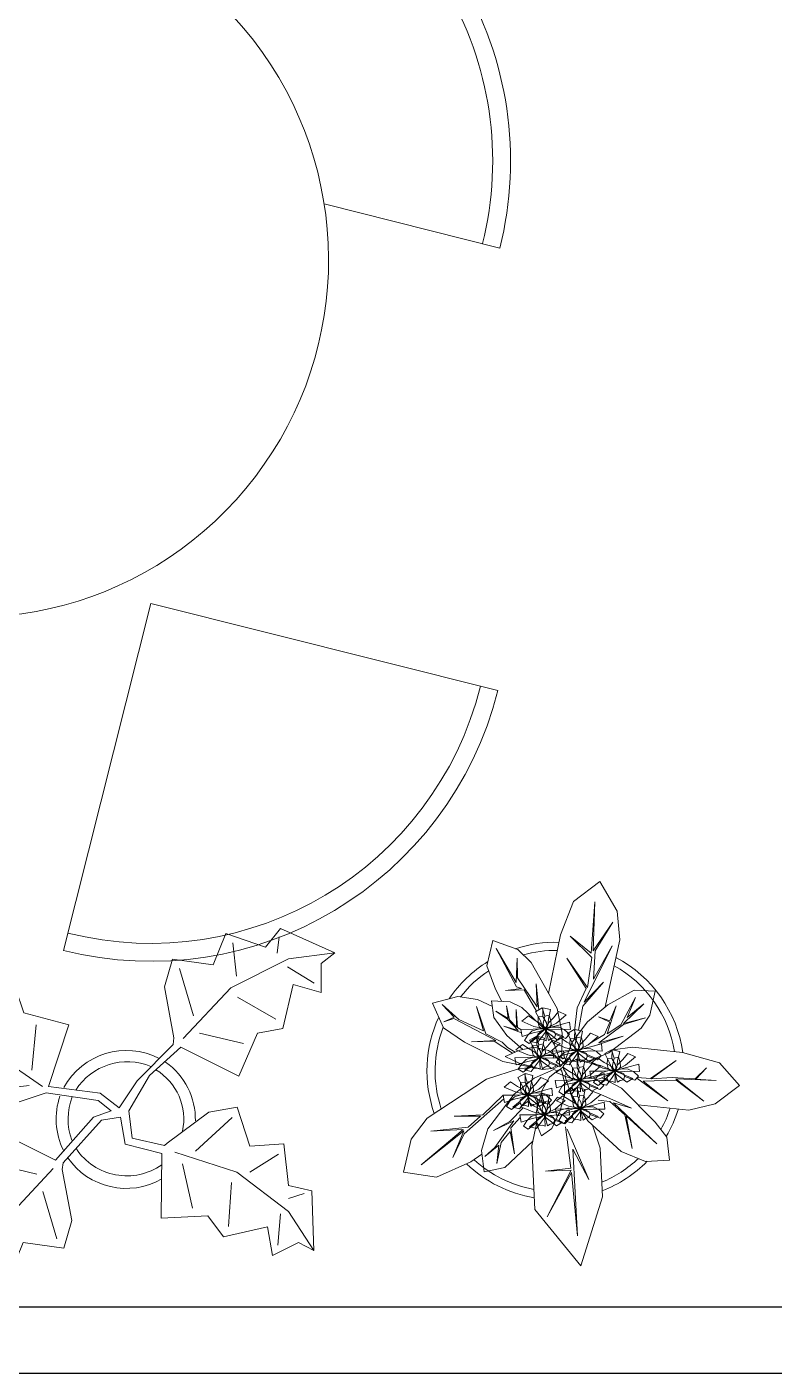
# Model space of a CAD drawing. Header units: millimetres. Extents: x -1911 to 4021, y -174 to 2851.
# Drawn here: x 2439.3 to 2552, y 182.8 to 385.9 of the extents above; entities that cross this region are included whole.
import ezdxf

# ---------------------------------------------------------------- set-up
doc = ezdxf.new("R2010")
doc.units = ezdxf.units.MM
doc.layers.add('ARREDI attrezzature - furniture', color=175, linetype='Continuous', lineweight=9)
doc.layers.add('PIANTA - plant', color=94, linetype='Continuous', lineweight=13)
doc.layers.add('FIORITURA - flower', color=7, linetype='Continuous', lineweight=0, true_color=0xeb00eb)

# ---------------------------------------------------------------- blocks, each defined once
blk = doc.blocks.new('pianta1')
at = {"layer": 'ARREDI attrezzature - furniture'}
for centre, radius, start, end in [((6015.66, 1844.21), 10.76, 62.5812, 151.2714), ((6015.81, 1844.02), 9.25, 67.3711, 147.472), ((6015.57, 1844.59), 10.5, 358.6147, 55.1169), ((6015.57, 1844.59), 8.75, 348.1647, 58.6725), ((6015.79, 1844.64), 10.73, 161.2017, 206.0918), ((6016.09, 1844.58), 9.24, 158.4094, 200.0301), ((6015.73, 1845.24), 9.18, 213.8219, 304.9414), ((6015.62, 1844.88), 10.72, 214.3757, 300.1028)]:
    blk.add_arc(centre, radius, start, end, dxfattribs=at)
at = {"layer": 'PIANTA - plant'}
for p, q in [((6028.77, 1867.9), (6030.68, 1872.63)), ((6030.68, 1872.63), (6036.63, 1870.54)), ((6036.63, 1870.54), (6038.9, 1873.35)), ((6038.9, 1873.35), (6047.14, 1869.69)), ((5984.08, 1861.91), (5986.55, 1870.57)), ((5986.55, 1870.57), (5988.41, 1868.72)), ((5986.55, 1870.57), (5988.41, 1863.77)), ((6031.73, 1871.23), (6032.27, 1866.16)), ((6038.73, 1872.12), (6038.39, 1869.67)), ((5988.41, 1868.72), (5992.74, 1869.34)), ((5992.74, 1869.34), (5992.12, 1865)), ((6021.42, 1864.56), (6022.64, 1868.76)), ((6022.64, 1868.76), (6028.77, 1867.9)), ((6040.14, 1868.8), (6031.4, 1864.4)), ((6047.14, 1869.69), (6040.14, 1868.8)), ((6047.14, 1869.69), (6045.04, 1868.11)), ((5989.65, 1863.77), (5991.5, 1868.1)), ((6023.69, 1867.36), (6025.81, 1860.19)), ((6039.97, 1867.57), (6044, 1865.13)), ((6045.04, 1868.11), (6045.05, 1863.73)), ((5992.12, 1865), (5998.93, 1864.39)), ((6021.42, 1864.56), (6022.84, 1856.86)), ((6040.85, 1864.95), (6039.29, 1858.3)), ((6045.05, 1863.73), (6040.85, 1864.95)), ((5988.41, 1863.77), (5993.98, 1855.72)), ((5997.69, 1863.15), (5995.22, 1856.96)), ((5998.93, 1864.39), (6000.17, 1860.67)), ((6031.4, 1864.4), (6024.21, 1856.8)), ((6038.23, 1859.69), (6032.45, 1863.01)), ((5987.17, 1860.05), (5984.08, 1861.91)), ((5985.32, 1861.91), (5987.79, 1861.91)), ((6000.17, 1860.67), (6006.97, 1858.82)), ((5985.93, 1853.87), (5987.17, 1860.05)), ((6001.4, 1852.01), (6002.02, 1858.82)), ((6006.97, 1858.82), (6003.88, 1849.54)), ((5987.17, 1855.1), (5992.12, 1856.34)), ((6022.84, 1856.86), (6022.72, 1855.86)), ((6026.69, 1857.57), (6033.34, 1856.01)), ((6035.44, 1857.59), (6032.65, 1851.11)), ((6039.29, 1858.3), (6035.44, 1857.59)), ((5993.98, 1855.72), (6002.99, 1849.56)), ((6022.72, 1855.86), (6017.26, 1850.41)), ((6019.16, 1851.2), (6023.89, 1855.46)), ((6032.65, 1851.11), (6023.89, 1855.46)), ((5990.88, 1852.63), (5985.93, 1853.87)), ((5990.88, 1846.44), (5990.88, 1852.63)), ((6017.26, 1850.41), (6014.59, 1846.3)), ((6019.16, 1851.2), (6016.02, 1845.84)), ((6001, 1849.68), (5992.53, 1848.67)), ((5995.22, 1845.82), (6003.56, 1848.58)), ((6011.39, 1847.44), (6003.56, 1848.58)), ((6011.69, 1848.54), (6003.88, 1849.54)), ((6014.59, 1846.3), (6011.69, 1848.54)), ((5995.22, 1845.82), (5990.88, 1846.44)), ((6013.35, 1845.84), (6011.39, 1847.44)), ((6028.09, 1845.65), (6032.4, 1846.4)), ((6032.4, 1846.4), (6034.31, 1840.52)), ((6004.94, 1838.43), (6010.68, 1844.93)), ((6011.92, 1844.47), (6006.11, 1838.03)), ((6010.68, 1844.93), (6013.35, 1845.84)), ((6014.77, 1844.93), (6011.92, 1844.47)), ((6015.48, 1840.82), (6014.77, 1844.93)), ((6016.55, 1841.74), (6016.02, 1845.84)), ((6028.09, 1845.65), (6021.79, 1841)), ((6031.6, 1844.84), (6026.09, 1839.8)), ((5993.4, 1836.3), (5996.18, 1842.78)), ((5996.18, 1842.78), (6004.94, 1838.43)), ((6021, 1839.44), (6015.48, 1840.82)), ((6021.4, 1840.61), (6016.55, 1841.74)), ((6016.55, 1841.74), (6016.55, 1841.74)), ((6021.79, 1841), (6021.4, 1840.61)), ((6034.31, 1840.52), (6039.4, 1840.87)), ((6039.4, 1840.87), (6040.13, 1834.6)), ((6020.92, 1829.66), (6021, 1839.44)), ((6032.32, 1836.62), (6022.96, 1839.65)), ((6038.61, 1839.31), (6034.28, 1836.6)), ((5989.55, 1835.59), (5993.4, 1836.3)), ((6002.15, 1836.32), (5995.49, 1837.88)), ((5997.44, 1829.49), (6004.62, 1837.17)), ((6006.11, 1838.03), (6005.99, 1837.03)), ((6007.41, 1829.33), (6005.99, 1837.03)), ((6024.11, 1837.86), (6025.63, 1831.19)), ((6040.11, 1830.69), (6032.32, 1836.62)), ((5987.99, 1828.94), (5989.55, 1835.59)), ((5990.6, 1834.2), (5996.38, 1830.88)), ((6031.09, 1828.41), (6031.53, 1835.06)), ((6040.13, 1834.6), (6043.65, 1833.79)), ((6005.14, 1826.53), (6003.03, 1833.7)), ((6042.47, 1833.41), (6040.12, 1832.65)), ((6043.65, 1833.79), (6043.97, 1824.79)), ((5983.78, 1830.16), (5987.99, 1828.94)), ((5983.79, 1825.78), (5983.78, 1830.16)), ((6027.97, 1830), (6020.92, 1829.66)), ((6030.29, 1826.85), (6027.97, 1830)), ((6038.93, 1830.31), (6038.5, 1825.61)), ((6043.97, 1824.79), (6040.11, 1830.69)), ((5988.87, 1826.32), (5984.84, 1828.76)), ((5988.7, 1825.09), (5997.44, 1829.49)), ((6007.41, 1829.33), (6006.2, 1825.13)), ((6036.96, 1828.37), (6030.29, 1826.85)), ((6037.71, 1824.06), (6036.96, 1828.37)), ((5997.1, 1822.66), (5996.57, 1827.73)), ((6000.07, 1825.99), (5998.15, 1821.26)), ((6006.2, 1825.13), (6000.07, 1825.99)), ((6041.63, 1825.98), (6037.71, 1824.06)), ((6043.97, 1824.79), (6041.63, 1825.98)), ((5981.7, 1824.2), (5983.79, 1825.78)), ((5981.7, 1824.2), (5988.7, 1825.09)), ((5989.93, 1820.54), (5981.7, 1824.2)), ((5990.1, 1821.77), (5990.45, 1824.22)), ((5992.2, 1823.35), (5989.93, 1820.54)), ((5998.15, 1821.26), (5992.2, 1823.35))]:
    blk.add_line(p, q, dxfattribs=at)
blk = doc.blocks.new('pianta3')
at = {"layer": 'ARREDI attrezzature - furniture'}
for radius, start, end in [(19.41, 88.4924, 108.1217), (18.18, 89.1664, 105.5636), (19.41, 8.2379, 61.9732), (19.41, 121.7051, 145.8337), (18.18, 123.6845, 141.9992), (18.18, 9.2486, 60.8808), (19.41, 155.2534, 199.3579), (18.18, 158.753, 198.4028), (18.18, 330.9068, 342.0531), (19.41, 329.3535, 342.8282), (18.18, 227.4038, 259.618), (18.18, 292.5583, 313.4518), (19.41, 226.1798, 260.4423), (19.41, 291.2657, 315.3878)]:
    blk.add_arc((5662.1, 872.53), radius, start, end, dxfattribs=at)
at = {"layer": 'FIORITURA - flower', "lineweight": 0}
for points in [[(5660.62, 878.94), (5661.65, 879.16), (5662.62, 879.15), (5663.47, 878.73), (5664.18, 878.09), (5663.62, 877.45), (5662.37, 877.92), (5662.05, 878.07), (5661.94, 878.42), (5661.41, 878.7), (5660.66, 878.9), (5660.76, 878.14), (5661.03, 877.15), (5661.43, 877.43), (5661.93, 877.54), (5662.07, 877.99), (5661.94, 878.42), (5661.41, 878.7), (5660.7, 878.88), (5660.91, 879.38), (5661.03, 880.36), (5661.33, 881.79), (5660.18, 882.08), (5660.16, 880.75), (5660.73, 879.77), (5660.81, 879.26), (5660.61, 878.8), (5660.02, 878.89), (5659.6, 879.21), (5659.46, 879.85), (5659.49, 880.69), (5660.16, 880.75), (5660.73, 879.77), (5660.81, 879.13), (5660.71, 878.88), (5660.52, 878.34), (5660.08, 877.74), (5659.34, 876.75), (5658.34, 877), (5660.51, 878.82), (5659.7, 878.48), (5658.74, 878.28), (5657.04, 877.74), (5656.84, 878.81), (5658.74, 878.85), (5660.39, 878.94), (5658.8, 879.26), (5657.01, 880.04), (5657.99, 880.84), (5659, 880.16), (5659.87, 879.68), (5660.66, 878.91)], [(5660.56, 878.93), (5659.51, 878.86), (5658.58, 878.57), (5657.89, 877.93), (5657.39, 877.11), (5658.1, 876.66), (5659.17, 877.46), (5659.43, 877.69), (5659.43, 878.06), (5659.87, 878.48), (5660.53, 878.88), (5660.65, 878.13), (5660.68, 877.1), (5660.21, 877.26), (5659.7, 877.22), (5659.43, 877.61), (5659.43, 878.06), (5659.87, 878.48), (5660.5, 878.85), (5660.15, 879.27), (5659.77, 880.18), (5659.07, 881.47), (5660.1, 882.06), (5660.49, 880.79), (5660.22, 879.7), (5660.29, 879.18), (5660.61, 878.8), (5661.15, 879.06), (5661.46, 879.48), (5661.41, 880.13), (5661.15, 880.93), (5660.49, 880.79), (5660.22, 879.7), (5660.32, 879.06), (5660.49, 878.85), (5660.83, 878.39), (5661.42, 877.93), (5662.4, 877.19), (5663.3, 877.71), (5660.7, 878.85), (5661.57, 878.75), (5662.55, 878.82), (5664.33, 878.79), (5664.22, 879.87), (5662.39, 879.38), (5660.79, 878.99), (5662.22, 879.75), (5663.72, 881), (5662.55, 881.49), (5661.77, 880.56), (5661.07, 879.85), (5660.53, 878.89)], [(5659.72, 874.63), (5660.74, 874.86), (5661.72, 874.84), (5662.56, 874.42), (5663.28, 873.78), (5662.72, 873.15), (5661.47, 873.62), (5661.15, 873.76), (5661.04, 874.12), (5660.51, 874.4), (5659.76, 874.59), (5659.86, 873.84), (5660.12, 872.84), (5660.53, 873.13), (5661.03, 873.23), (5661.17, 873.69), (5661.04, 874.12), (5660.51, 874.4), (5659.8, 874.57), (5660.01, 875.07), (5660.13, 876.05), (5660.43, 877.49), (5659.28, 877.77), (5659.26, 876.44), (5659.83, 875.46), (5659.9, 874.95), (5659.71, 874.5), (5659.12, 874.59), (5658.7, 874.9), (5658.56, 875.55), (5658.59, 876.39), (5659.26, 876.44), (5659.83, 875.46), (5659.91, 874.82), (5659.8, 874.58), (5659.62, 874.04), (5659.18, 873.44), (5658.44, 872.44), (5657.44, 872.69), (5659.61, 874.51), (5658.8, 874.17), (5657.84, 873.97), (5656.14, 873.44), (5655.94, 874.5), (5657.84, 874.55), (5659.48, 874.63), (5657.9, 874.95), (5656.11, 875.73), (5657.09, 876.53), (5658.1, 875.86), (5658.97, 875.38), (5659.76, 874.6)], [(5659.66, 874.63), (5658.61, 874.55), (5657.68, 874.26), (5656.99, 873.62), (5656.48, 872.81), (5657.2, 872.36), (5658.27, 873.16), (5658.53, 873.39), (5658.53, 873.76), (5658.97, 874.18), (5659.63, 874.57), (5659.74, 873.82), (5659.77, 872.79), (5659.31, 872.95), (5658.8, 872.91), (5658.53, 873.31), (5658.53, 873.76), (5658.97, 874.18), (5659.59, 874.54), (5659.25, 874.97), (5658.87, 875.87), (5658.17, 877.16), (5659.2, 877.76), (5659.59, 876.49), (5659.32, 875.39), (5659.39, 874.88), (5659.71, 874.5), (5660.25, 874.75), (5660.56, 875.17), (5660.51, 875.83), (5660.25, 876.63), (5659.59, 876.49), (5659.32, 875.39), (5659.42, 874.75), (5659.59, 874.55), (5659.93, 874.08), (5660.51, 873.63), (5661.5, 872.88), (5662.4, 873.4), (5659.8, 874.54), (5660.67, 874.44), (5661.65, 874.52), (5663.43, 874.48), (5663.32, 875.56), (5661.48, 875.07), (5659.88, 874.69), (5661.31, 875.44), (5662.81, 876.69), (5661.64, 877.19), (5660.87, 876.25), (5660.17, 875.55), (5659.63, 874.58)], [(5665.43, 875.68), (5666.46, 875.9), (5667.43, 875.88), (5668.27, 875.46), (5668.99, 874.82), (5668.43, 874.19), (5667.18, 874.66), (5666.86, 874.8), (5666.75, 875.16), (5666.22, 875.44), (5665.47, 875.63), (5665.57, 874.88), (5665.83, 873.88), (5666.24, 874.17), (5666.74, 874.27), (5666.88, 874.73), (5666.75, 875.16), (5666.22, 875.44), (5665.51, 875.61), (5665.72, 876.12), (5665.84, 877.09), (5666.14, 878.53), (5664.99, 878.81), (5664.97, 877.48), (5665.54, 876.51), (5665.61, 875.99), (5665.42, 875.54), (5664.83, 875.63), (5664.41, 875.94), (5664.27, 876.59), (5664.3, 877.43), (5664.97, 877.48), (5665.54, 876.51), (5665.62, 875.87), (5665.52, 875.62), (5665.33, 875.08), (5664.89, 874.48), (5664.15, 873.48), (5663.15, 873.73), (5665.32, 875.55), (5664.51, 875.21), (5663.55, 875.01), (5661.85, 874.48), (5661.65, 875.54), (5663.55, 875.59), (5665.19, 875.67), (5663.61, 876), (5661.82, 876.77), (5662.8, 877.58), (5663.81, 876.9), (5664.68, 876.42), (5665.47, 875.64)], [(5665.37, 875.67), (5664.32, 875.59), (5663.39, 875.3), (5662.7, 874.66), (5662.19, 873.85), (5662.91, 873.4), (5663.98, 874.2), (5664.24, 874.43), (5664.24, 874.8), (5664.68, 875.22), (5665.34, 875.61), (5665.45, 874.86), (5665.48, 873.83), (5665.02, 873.99), (5664.51, 873.95), (5664.24, 874.35), (5664.24, 874.8), (5664.68, 875.22), (5665.3, 875.58), (5664.96, 876.01), (5664.58, 876.91), (5663.88, 878.2), (5664.91, 878.8), (5665.3, 877.53), (5665.03, 876.43), (5665.1, 875.92), (5665.42, 875.54), (5665.96, 875.79), (5666.27, 876.21), (5666.22, 876.87), (5665.96, 877.67), (5665.3, 877.53), (5665.03, 876.43), (5665.13, 875.8), (5665.3, 875.59), (5665.64, 875.12), (5666.22, 874.67), (5667.21, 873.92), (5668.11, 874.44), (5665.51, 875.58), (5666.38, 875.48), (5667.36, 875.56), (5669.14, 875.52), (5669.03, 876.6), (5667.19, 876.11), (5665.59, 875.73), (5667.02, 876.49), (5668.52, 877.73), (5667.36, 878.23), (5666.58, 877.29), (5665.88, 876.59), (5665.34, 875.62)], [(5671.06, 872.61), (5672.09, 872.83), (5673.07, 872.82), (5673.91, 872.39), (5674.62, 871.76), (5674.06, 871.12), (5672.81, 871.59), (5672.5, 871.73), (5672.39, 872.09), (5671.85, 872.37), (5671.1, 872.56), (5671.21, 871.81), (5671.47, 870.82), (5671.87, 871.1), (5672.37, 871.21), (5672.52, 871.66), (5672.39, 872.09), (5671.85, 872.37), (5671.15, 872.55), (5671.36, 873.05), (5671.47, 874.02), (5671.78, 875.46), (5670.62, 875.74), (5670.61, 874.42), (5671.17, 873.44), (5671.25, 872.93), (5671.05, 872.47), (5670.46, 872.56), (5670.05, 872.88), (5669.91, 873.52), (5669.93, 874.36), (5670.61, 874.42), (5671.17, 873.44), (5671.25, 872.8), (5671.15, 872.55), (5670.96, 872.01), (5670.52, 871.41), (5669.78, 870.41), (5668.78, 870.66), (5670.95, 872.48), (5670.15, 872.15), (5669.18, 871.94), (5667.49, 871.41), (5667.28, 872.48), (5669.19, 872.52), (5670.83, 872.6), (5669.24, 872.93), (5667.46, 873.7), (5668.44, 874.51), (5669.45, 873.83), (5670.32, 873.35), (5671.11, 872.58)], [(5671, 872.6), (5669.96, 872.53), (5669.02, 872.24), (5668.33, 871.59), (5667.83, 870.78), (5668.54, 870.33), (5669.61, 871.13), (5669.88, 871.36), (5669.88, 871.73), (5670.31, 872.15), (5670.98, 872.55), (5671.09, 871.79), (5671.12, 870.77), (5670.65, 870.93), (5670.14, 870.89), (5669.88, 871.28), (5669.88, 871.73), (5670.31, 872.15), (5670.94, 872.52), (5670.6, 872.94), (5670.21, 873.84), (5669.52, 875.14), (5670.55, 875.73), (5670.93, 874.46), (5670.67, 873.37), (5670.74, 872.85), (5671.05, 872.47), (5671.59, 872.72), (5671.91, 873.14), (5671.86, 873.8), (5671.6, 874.6), (5670.93, 874.46), (5670.67, 873.37), (5670.77, 872.73), (5670.94, 872.52), (5671.27, 872.05), (5671.86, 871.6), (5672.85, 870.85), (5673.74, 871.37), (5671.15, 872.51), (5672.01, 872.41), (5672.99, 872.49), (5674.77, 872.45), (5674.67, 873.54), (5672.83, 873.04), (5671.23, 872.66), (5672.66, 873.42), (5674.16, 874.67), (5672.99, 875.16), (5672.21, 874.23), (5671.51, 873.52), (5670.97, 872.56)], [(5665.8, 871.21), (5666.83, 871.43), (5667.8, 871.42), (5668.65, 871), (5669.36, 870.36), (5668.8, 869.72), (5667.55, 870.19), (5667.23, 870.34), (5667.13, 870.69), (5666.59, 870.97), (5665.84, 871.16), (5665.95, 870.41), (5666.21, 869.42), (5666.61, 869.7), (5667.11, 869.81), (5667.26, 870.26), (5667.13, 870.69), (5666.59, 870.97), (5665.89, 871.15), (5666.1, 871.65), (5666.21, 872.63), (5666.52, 874.06), (5665.36, 874.34), (5665.35, 873.02), (5665.91, 872.04), (5665.99, 871.53), (5665.79, 871.07), (5665.2, 871.16), (5664.78, 871.48), (5664.65, 872.12), (5664.67, 872.96), (5665.35, 873.02), (5665.91, 872.04), (5665.99, 871.4), (5665.89, 871.15), (5665.7, 870.61), (5665.26, 870.01), (5664.52, 869.02), (5663.52, 869.26), (5665.69, 871.09), (5664.89, 870.75), (5663.92, 870.55), (5662.22, 870.01), (5662.02, 871.08), (5663.93, 871.12), (5665.57, 871.21), (5663.98, 871.53), (5662.19, 872.3), (5663.18, 873.11), (5664.18, 872.43), (5665.05, 871.95), (5665.85, 871.18)], [(5665.74, 871.2), (5664.69, 871.13), (5663.76, 870.84), (5663.07, 870.2), (5662.57, 869.38), (5663.28, 868.93), (5664.35, 869.73), (5664.61, 869.96), (5664.62, 870.33), (5665.05, 870.75), (5665.72, 871.15), (5665.83, 870.4), (5665.86, 869.37), (5665.39, 869.53), (5664.88, 869.49), (5664.61, 869.88), (5664.62, 870.33), (5665.05, 870.75), (5665.68, 871.12), (5665.34, 871.54), (5664.95, 872.44), (5664.25, 873.74), (5665.28, 874.33), (5665.67, 873.06), (5665.4, 871.97), (5665.47, 871.45), (5665.79, 871.07), (5666.33, 871.32), (5666.64, 871.74), (5666.59, 872.4), (5666.34, 873.2), (5665.67, 873.06), (5665.4, 871.97), (5665.51, 871.33), (5665.67, 871.12), (5666.01, 870.65), (5666.6, 870.2), (5667.59, 869.46), (5668.48, 869.98), (5665.88, 871.11), (5666.75, 871.01), (5667.73, 871.09), (5669.51, 871.06), (5669.41, 872.14), (5667.57, 871.64), (5665.97, 871.26), (5667.4, 872.02), (5668.9, 873.27), (5667.73, 873.76), (5666.95, 872.83), (5666.25, 872.12), (5665.71, 871.16)], [(5657.95, 868.99), (5658.98, 869.21), (5659.95, 869.2), (5660.79, 868.78), (5661.51, 868.14), (5660.95, 867.5), (5659.7, 867.97), (5659.38, 868.12), (5659.27, 868.47), (5658.74, 868.75), (5657.99, 868.95), (5658.09, 868.19), (5658.35, 867.2), (5658.76, 867.48), (5659.26, 867.59), (5659.4, 868.04), (5659.27, 868.47), (5658.74, 868.75), (5658.03, 868.93), (5658.24, 869.43), (5658.36, 870.41), (5658.66, 871.84), (5657.51, 872.13), (5657.49, 870.8), (5658.06, 869.82), (5658.14, 869.31), (5657.94, 868.85), (5657.35, 868.94), (5656.93, 869.26), (5656.79, 869.9), (5656.82, 870.74), (5657.49, 870.8), (5658.06, 869.82), (5658.14, 869.18), (5658.04, 868.93), (5657.85, 868.39), (5657.41, 867.79), (5656.67, 866.8), (5655.67, 867.05), (5657.84, 868.87), (5657.03, 868.53), (5656.07, 868.33), (5654.37, 867.79), (5654.17, 868.86), (5656.07, 868.9), (5657.72, 868.99), (5656.13, 869.31), (5654.34, 870.09), (5655.32, 870.89), (5656.33, 870.21), (5657.2, 869.73), (5657.99, 868.96)], [(5657.89, 868.98), (5656.84, 868.91), (5655.91, 868.62), (5655.22, 867.98), (5654.71, 867.16), (5655.43, 866.71), (5656.5, 867.51), (5656.76, 867.74), (5656.76, 868.11), (5657.2, 868.53), (5657.86, 868.93), (5657.98, 868.18), (5658, 867.15), (5657.54, 867.31), (5657.03, 867.27), (5656.76, 867.66), (5656.76, 868.11), (5657.2, 868.53), (5657.83, 868.9), (5657.48, 869.32), (5657.1, 870.23), (5656.4, 871.52), (5657.43, 872.11), (5657.82, 870.84), (5657.55, 869.75), (5657.62, 869.23), (5657.94, 868.85), (5658.48, 869.11), (5658.79, 869.53), (5658.74, 870.18), (5658.48, 870.98), (5657.82, 870.84), (5657.55, 869.75), (5657.65, 869.11), (5657.82, 868.9), (5658.16, 868.44), (5658.74, 867.98), (5659.73, 867.24), (5660.63, 867.76), (5658.03, 868.9), (5658.9, 868.8), (5659.88, 868.87), (5661.66, 868.84), (5661.55, 869.92), (5659.71, 869.43), (5658.12, 869.04), (5659.55, 869.8), (5661.04, 871.05), (5659.88, 871.54), (5659.1, 870.61), (5658.4, 869.9), (5657.86, 868.94)], [(5665.85, 866.9), (5666.87, 867.13), (5667.85, 867.11), (5668.69, 866.69), (5669.4, 866.05), (5668.85, 865.42), (5667.59, 865.88), (5667.28, 866.03), (5667.17, 866.38), (5666.64, 866.67), (5665.89, 866.86), (5665.99, 866.1), (5666.25, 865.11), (5666.66, 865.39), (5667.16, 865.5), (5667.3, 865.96), (5667.17, 866.38), (5666.64, 866.67), (5665.93, 866.84), (5666.14, 867.34), (5666.26, 868.32), (5666.56, 869.75), (5665.41, 870.04), (5665.39, 868.71), (5665.96, 867.73), (5666.03, 867.22), (5665.84, 866.76), (5665.25, 866.85), (5664.83, 867.17), (5664.69, 867.82), (5664.71, 868.66), (5665.39, 868.71), (5665.96, 867.73), (5666.04, 867.09), (5665.93, 866.84), (5665.74, 866.3), (5665.31, 865.7), (5664.57, 864.71), (5663.56, 864.96), (5665.73, 866.78), (5664.93, 866.44), (5663.97, 866.24), (5662.27, 865.7), (5662.07, 866.77), (5663.97, 866.81), (5665.61, 866.9), (5664.03, 867.22), (5662.24, 868), (5663.22, 868.8), (5664.23, 868.12), (5665.1, 867.64), (5665.89, 866.87)], [(5665.79, 866.89), (5664.74, 866.82), (5663.81, 866.53), (5663.12, 865.89), (5662.61, 865.08), (5663.32, 864.62), (5664.4, 865.42), (5664.66, 865.65), (5664.66, 866.02), (5665.1, 866.44), (5665.76, 866.84), (5665.87, 866.09), (5665.9, 865.06), (5665.44, 865.22), (5664.93, 865.18), (5664.66, 865.58), (5664.66, 866.02), (5665.1, 866.44), (5665.72, 866.81), (5665.38, 867.23), (5665, 868.14), (5664.3, 869.43), (5665.33, 870.03), (5665.72, 868.76), (5665.45, 867.66), (5665.52, 867.15), (5665.84, 866.76), (5666.38, 867.02), (5666.69, 867.44), (5666.64, 868.1), (5666.38, 868.89), (5665.72, 868.76), (5665.45, 867.66), (5665.55, 867.02), (5665.72, 866.81), (5666.05, 866.35), (5666.64, 865.9), (5667.63, 865.15), (5668.52, 865.67), (5665.93, 866.81), (5666.8, 866.71), (5667.78, 866.78), (5669.56, 866.75), (5669.45, 867.83), (5667.61, 867.34), (5666.01, 866.96), (5667.44, 867.71), (5668.94, 868.96), (5667.77, 869.45), (5667, 868.52), (5666.3, 867.82), (5665.75, 866.85)], [(5660.47, 866.02), (5661.5, 866.25), (5662.48, 866.23), (5663.32, 865.81), (5664.03, 865.17), (5663.48, 864.54), (5662.22, 865), (5661.91, 865.15), (5661.8, 865.5), (5661.26, 865.79), (5660.51, 865.98), (5660.62, 865.22), (5660.88, 864.23), (5661.28, 864.51), (5661.78, 864.62), (5661.93, 865.08), (5661.8, 865.5), (5661.26, 865.79), (5660.56, 865.96), (5660.77, 866.46), (5660.88, 867.44), (5661.19, 868.87), (5660.03, 869.16), (5660.02, 867.83), (5660.58, 866.85), (5660.66, 866.34), (5660.46, 865.88), (5659.87, 865.97), (5659.46, 866.29), (5659.32, 866.94), (5659.34, 867.78), (5660.02, 867.83), (5660.58, 866.85), (5660.66, 866.21), (5660.56, 865.96), (5660.37, 865.42), (5659.93, 864.82), (5659.2, 863.83), (5658.19, 864.08), (5660.36, 865.9), (5659.56, 865.56), (5658.59, 865.36), (5656.9, 864.82), (5656.7, 865.89), (5658.6, 865.93), (5660.24, 866.02), (5658.66, 866.34), (5656.87, 867.12), (5657.85, 867.92), (5658.86, 867.24), (5659.73, 866.76), (5660.52, 865.99)], [(5660.42, 866.01), (5659.37, 865.94), (5658.44, 865.65), (5657.74, 865.01), (5657.24, 864.2), (5657.95, 863.74), (5659.02, 864.54), (5659.29, 864.77), (5659.29, 865.14), (5659.72, 865.56), (5660.39, 865.96), (5660.5, 865.21), (5660.53, 864.18), (5660.06, 864.34), (5659.55, 864.3), (5659.29, 864.7), (5659.29, 865.14), (5659.72, 865.56), (5660.35, 865.93), (5660.01, 866.35), (5659.62, 867.26), (5658.93, 868.55), (5659.96, 869.15), (5660.34, 867.88), (5660.08, 866.78), (5660.15, 866.27), (5660.46, 865.88), (5661, 866.14), (5661.32, 866.56), (5661.27, 867.22), (5661.01, 868.01), (5660.34, 867.88), (5660.08, 866.78), (5660.18, 866.14), (5660.35, 865.93), (5660.68, 865.47), (5661.27, 865.02), (5662.26, 864.27), (5663.15, 864.79), (5660.56, 865.93), (5661.42, 865.83), (5662.41, 865.9), (5664.19, 865.87), (5664.08, 866.95), (5662.24, 866.46), (5660.64, 866.08), (5662.07, 866.83), (5663.57, 868.08), (5662.4, 868.57), (5661.62, 867.64), (5660.92, 866.94), (5660.38, 865.97)]]:
    blk.add_lwpolyline(points, dxfattribs=at)
at = {"layer": 'PIANTA - plant', "linetype": 'Continuous', "lineweight": 0}
for p, q in [((5668.79, 901.12), (5664.79, 898.1)), ((5671.39, 896.64), (5668.79, 901.12)), ((5664.79, 898.1), (5662.84, 893.08)), ((5671.79, 892.33), (5671.39, 896.64)), ((5652.61, 892.21), (5651.75, 888.39)), ((5656.41, 890.85), (5652.61, 892.21)), ((5662.84, 893.08), (5661.04, 884.2)), ((5669.6, 882.21), (5671.79, 892.33)), ((5658.4, 888.87), (5656.41, 890.85)), ((5651.75, 888.39), (5653.01, 884.87)), ((5662.32, 881.95), (5658.4, 888.87)), ((5647.35, 883.79), (5643.55, 882.74)), ((5650.34, 883.32), (5647.35, 883.79)), ((5653.01, 884.87), (5653.97, 883.02)), ((5673.97, 884.71), (5669.98, 882.53)), ((5677.11, 884.56), (5673.97, 884.71)), ((5676.31, 880.97), (5677.11, 884.56)), ((5643.55, 882.74), (5645.18, 879.05)), ((5652.56, 882.24), (5650.34, 883.32)), ((5652.43, 883.1), (5655.23, 882.96)), ((5652.79, 880.6), (5652.43, 883.1)), ((5655.23, 882.96), (5656.99, 882.13)), ((5656.99, 882.13), (5660.55, 878.78)), ((5663.09, 878.25), (5662.32, 881.95)), ((5669.98, 882.53), (5666.93, 879.96)), ((5654.77, 877.86), (5652.79, 880.6)), ((5666.93, 879.96), (5664.59, 876.88)), ((5675, 878.98), (5676.31, 880.97)), ((5645.18, 879.05), (5648.36, 876.85)), ((5657.18, 875.78), (5654.77, 877.86)), ((5660.55, 878.78), (5661.96, 876.48)), ((5663.03, 874.92), (5663.09, 878.25)), ((5670.13, 875.25), (5675, 878.98)), ((5648.36, 876.85), (5654.13, 873.98)), ((5656.71, 875.69), (5654.47, 874.71)), ((5658.84, 876.1), (5656.71, 875.69)), ((5661.04, 875.62), (5658.84, 876.1)), ((5662.04, 874.86), (5661.04, 875.62)), ((5661.96, 876.48), (5662.62, 874.47)), ((5664.59, 876.88), (5663.58, 874.27)), ((5673.71, 876.13), (5670.75, 875.72)), ((5681.26, 875.32), (5673.71, 876.13)), ((5654.13, 873.98), (5658.21, 873.17)), ((5654.47, 874.71), (5656.59, 873.7)), ((5656.59, 873.7), (5660.11, 872.76)), ((5662, 872.94), (5662.7, 873.37)), ((5662.68, 874), (5662.04, 874.86)), ((5662.43, 874.27), (5663.03, 874.92)), ((5662.7, 873.37), (5662.68, 874)), ((5662.88, 874.75), (5663.16, 874.34)), ((5663.16, 874.34), (5663.66, 874.48)), ((5663.33, 873.39), (5663.27, 873.24)), ((5663.87, 873.89), (5663.33, 873.39)), ((5663.58, 874.27), (5663.76, 873.84)), ((5665.19, 874.23), (5663.87, 873.89)), ((5668.87, 873.37), (5665.19, 874.23)), ((5666.59, 873.9), (5666.9, 873.95)), ((5666.9, 873.95), (5670.13, 875.25)), ((5671, 872.45), (5668.87, 873.37)), ((5686.82, 873.76), (5681.26, 875.32)), ((5689.87, 870.34), (5686.82, 873.76)), ((5651.67, 871.27), (5656.68, 872.88)), ((5658.85, 871.42), (5655.85, 869.05)), ((5656.68, 872.88), (5658.99, 873.06)), ((5658.21, 873.17), (5658.49, 873.19)), ((5661.83, 872.73), (5658.85, 871.42)), ((5660.11, 872.76), (5662, 872.94)), ((5661.2, 871.57), (5660.12, 869.73)), ((5662.51, 872.65), (5661.2, 871.57)), ((5662.36, 872.53), (5661.83, 872.73)), ((5662.87, 872.68), (5662.51, 872.65)), ((5663.07, 872.52), (5662.87, 872.68)), ((5663.46, 870.78), (5663.07, 872.52)), ((5663.27, 873.24), (5663.3, 872.87)), ((5663.3, 872.87), (5663.83, 871.96)), ((5663.7, 872.18), (5663.51, 871.82)), ((5663.51, 871.82), (5664.6, 868.48)), ((5663.83, 871.96), (5664.68, 871.26)), ((5666.79, 870.84), (5668.89, 871.38)), ((5668.89, 871.38), (5671, 872.45)), ((5672.07, 869.95), (5669.06, 871.47)), ((5642.73, 865.4), (5651.67, 871.27)), ((5660.12, 869.73), (5659.16, 866.25)), ((5663.47, 868.85), (5663.46, 870.78)), ((5664.68, 871.26), (5666.79, 870.84)), ((5677.11, 864.83), (5672.07, 869.95)), ((5686.19, 867.56), (5689.87, 870.34)), ((5655.85, 869.05), (5651.9, 863.79)), ((5662.76, 866.41), (5663.47, 868.85)), ((5664.6, 868.48), (5666.96, 865)), ((5674.56, 867.42), (5682.23, 866.64)), ((5682.23, 866.64), (5686.19, 867.56)), ((5640.32, 862.22), (5642.73, 865.4)), ((5659.16, 866.25), (5659.2, 864.57)), ((5661.56, 863.86), (5662.76, 866.41)), ((5651.9, 863.79), (5650.91, 860.51)), ((5659.2, 864.56), (5658.53, 861.25)), ((5659.2, 864.57), (5660, 862.76)), ((5660, 862.76), (5661.56, 863.86)), ((5666.96, 865), (5672.02, 860.4)), ((5668.82, 860.9), (5667.66, 864.36)), ((5678.87, 862.53), (5677.11, 864.83)), ((5639.14, 857.26), (5640.32, 862.22)), ((5654.42, 857.95), (5658.67, 861.93)), ((5658.53, 861.25), (5658.95, 851.63)), ((5679.31, 859.06), (5678.87, 862.53)), ((5650.98, 859.97), (5649.33, 858.82)), ((5650.91, 860.51), (5651.34, 857.29)), ((5669.18, 853.54), (5668.82, 860.9)), ((5672.02, 860.4), (5675.66, 858.89)), ((5644.14, 856.53), (5639.14, 857.26)), ((5649.33, 858.82), (5644.14, 856.53)), ((5651.34, 857.29), (5654.42, 857.95)), ((5675.66, 858.89), (5679.31, 859.06)), ((5665.93, 843.15), (5669.18, 853.54)), ((5658.95, 851.63), (5665.93, 843.15))]:
    blk.add_line(p, q, dxfattribs=at)
for points in [[(5665.57, 878.67), (5666.24, 882.31), (5669.33, 885.92), (5666.42, 882.9), (5670.65, 891.41), (5667.82, 886.38), (5668.06, 890.66), (5670.72, 894.98), (5667.78, 890.65), (5668.05, 898.05), (5667.46, 890.32), (5664.29, 892.87), (5667.58, 889.67), (5666.93, 885.13), (5663.8, 889.55), (5666.71, 884.95), (5665.36, 882.04), (5664.98, 878.56)], [(5659.59, 881.77), (5659.19, 885.69), (5659.3, 882.2), (5656.35, 886.6), (5656.3, 889.55), (5656.14, 885.86), (5653.14, 891), (5656.21, 885.2), (5656.94, 884.99), (5654.56, 884.66), (5657.34, 884.76), (5659.2, 881.55)], [(5667.8, 876.27), (5672.32, 877.8), (5668.64, 876.76), (5672.36, 879.54), (5675.65, 880.57), (5672.34, 879.71), (5675.42, 882.66), (5672.9, 880.61), (5674.14, 883.62), (5671.97, 879.49), (5669.88, 878.13), (5671.25, 882.36), (5670.28, 880.11), (5668.56, 880.68), (5670.28, 879.9), (5669.48, 878.03), (5667.33, 876.74)], [(5655.59, 875.2), (5652.85, 877.02), (5649.42, 876.93), (5653.1, 877.13), (5646.76, 880.45), (5645.25, 879.92), (5646.82, 880.64), (5644.99, 882.54), (5647.48, 880.27), (5651.22, 878.56), (5650.18, 882.26), (5651.57, 878.13), (5654.02, 876.85), (5654.84, 876.05), (5655.98, 875.37)], [(5656.94, 878.27), (5654.29, 879.3), (5656.47, 878.64), (5654.84, 880.35), (5653.11, 881.57), (5654.96, 880.44), (5654.69, 882.34), (5655.14, 880.25), (5656.22, 879.15), (5656.16, 881.81), (5656.38, 879.11), (5656.84, 878.81)], [(5674.34, 871.44), (5679.02, 868), (5675.3, 871.01), (5680.32, 871.16), (5684.5, 867.96), (5680.27, 871.33), (5686.32, 871.08), (5683.28, 871.29), (5684.87, 873), (5683.16, 871.36), (5679.7, 871.54), (5676.53, 871.35), (5680.29, 874.12), (5676.43, 871.37), (5674.43, 871.54)], [(5654.27, 868.32), (5648.33, 863.03), (5646.6, 859.46), (5648.26, 863.52), (5641.8, 858.37), (5648.17, 863.69), (5643.27, 863.43), (5648.93, 864.06), (5650.76, 865.72), (5646.79, 865.7), (5651.11, 865.93), (5654.17, 868.86)], [(5668.94, 868.96), (5673.55, 866.92), (5670.82, 867.72), (5677.36, 861.53), (5672.73, 865.77), (5673.67, 860.81), (5672.56, 865.9), (5670.27, 867.9), (5668.55, 868.12)], [(5657.23, 866.96), (5655.22, 864.92), (5652.71, 863.53), (5655.78, 864.99), (5652.95, 860.98), (5651.4, 859.62), (5653.54, 861.33), (5653.25, 858.56), (5653.88, 861.74), (5655.26, 863.41), (5655.88, 860.01), (5655.33, 863.94), (5656.76, 865.53)], [(5663.84, 863.75), (5667.13, 856.15), (5664.71, 860.71), (5665.41, 847.66), (5664.51, 857.21), (5660.81, 850.51), (5664.47, 857.58), (5660.6, 857.39), (5664.38, 857.88), (5663.61, 864.08)]]:
    blk.add_lwpolyline(points, dxfattribs=at)

msp = doc.modelspace()

# ---------------------------------------------------------------- linework, layer by layer
for p, q in [((2358.04, 192.78), (2758.04, 192.78)), ((2358.04, 182.78), (2758.04, 182.78))]:
    msp.add_line(p, q)
at = {"layer": 'ARREDI attrezzature - furniture'}
for p, q in [((2484.13, 359.18), (2510.63, 352.52)), ((2457.97, 298.91), (2444.8, 246.56)), ((2510.32, 285.75), (2457.97, 298.91))]:
    msp.add_line(p, q, dxfattribs=at)
for centre, radius, start, end in [((2458.27, 365.69), 53.99, 345.883, 75.883), ((2458.27, 365.69), 51.29, 345.883, 75.883), ((2430.8, 350.76), 53.99, 247.5699, 188.0846), ((2457.97, 298.91), 51.29, 255.883, 345.883), ((2457.97, 298.91), 53.99, 255.883, 345.883)]:
    msp.add_arc(centre, radius, start, end, dxfattribs=at)

# ---------------------------------------------------------------- block references
at = {"color": 6}
for name, p in [('pianta3', (-3143.05, -644.17)), ('pianta1', (-3561.38, -1623.52))]:
    msp.add_blockref(name, p, dxfattribs=at)

doc.saveas('drawing.dxf')
